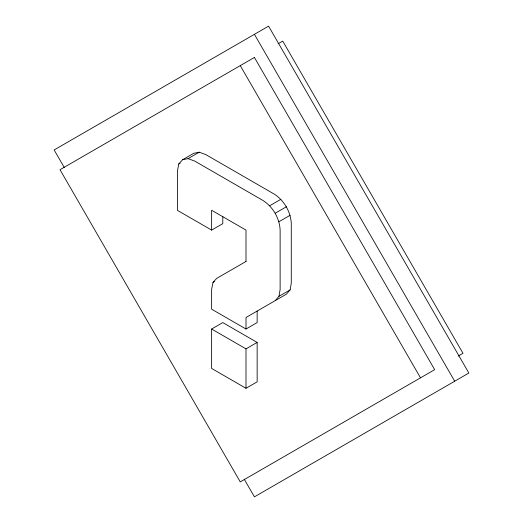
<?xml version="1.0" encoding="UTF-8"?>
<svg xmlns="http://www.w3.org/2000/svg" width="523" height="523" viewBox="0 0 523 523"><rect width="100%" height="100%" fill="white"/><g stroke="black" fill="none" stroke-linecap="round" stroke-linejoin="round"><path stroke-width="0.78" d="M275.255 300.607L278.968 296.319L280.125 289.481L280.125 229.963C279.511 218.189 273.065 207.03 263.18 200.603L194.68 161.058L188.064 158.646L182.612 159.718L178.781 163.941L177.5 170.714L177.5 210.39L211.632 230.094L222.791 223.654L222.791 216.515M257.153 311.061L257.153 322.586L246 329.026L246 317.5L286.408 294.168L290.128 289.879L291.285 283.041L291.285 223.517C290.67 211.743 284.224 200.584 274.34 194.164L205.84 154.618L199.224 152.206L193.765 153.278L182.612 159.718M246.013 261.461L216.738 278.354L213.024 282.381L211.632 289.35L211.632 309.191L246 329.026M278.02 43.827L282.74 41.101L462.992 353.3L458.272 356.026M178.781 163.941L180.174 163.137M188.064 158.646L199.224 152.206M269.678 205.768L280.838 199.322M275.255 213.207L286.408 206.762M278.909 221.752L290.069 215.313M213.024 282.381L214.423 281.57M211.632 329.026L222.791 322.586L257.153 342.428L257.153 381.836L246 388.282L211.632 368.44L211.632 329.026L246 348.867L257.153 342.428M278.968 296.319L290.128 289.879M254.42 34.328L454.696 381.215M240.26 65.63L420.505 377.828M64.342 167.621L54.144 149.957L268.58 26.15L468.856 373.043L254.42 496.85L244.221 479.186M246 261.467L246 230.094L211.632 210.259L211.632 230.094M246 348.867L246 388.282M254.42 57.452L60.008 169.7L240.26 481.899L434.672 369.656L254.42 57.452"/></g></svg>
